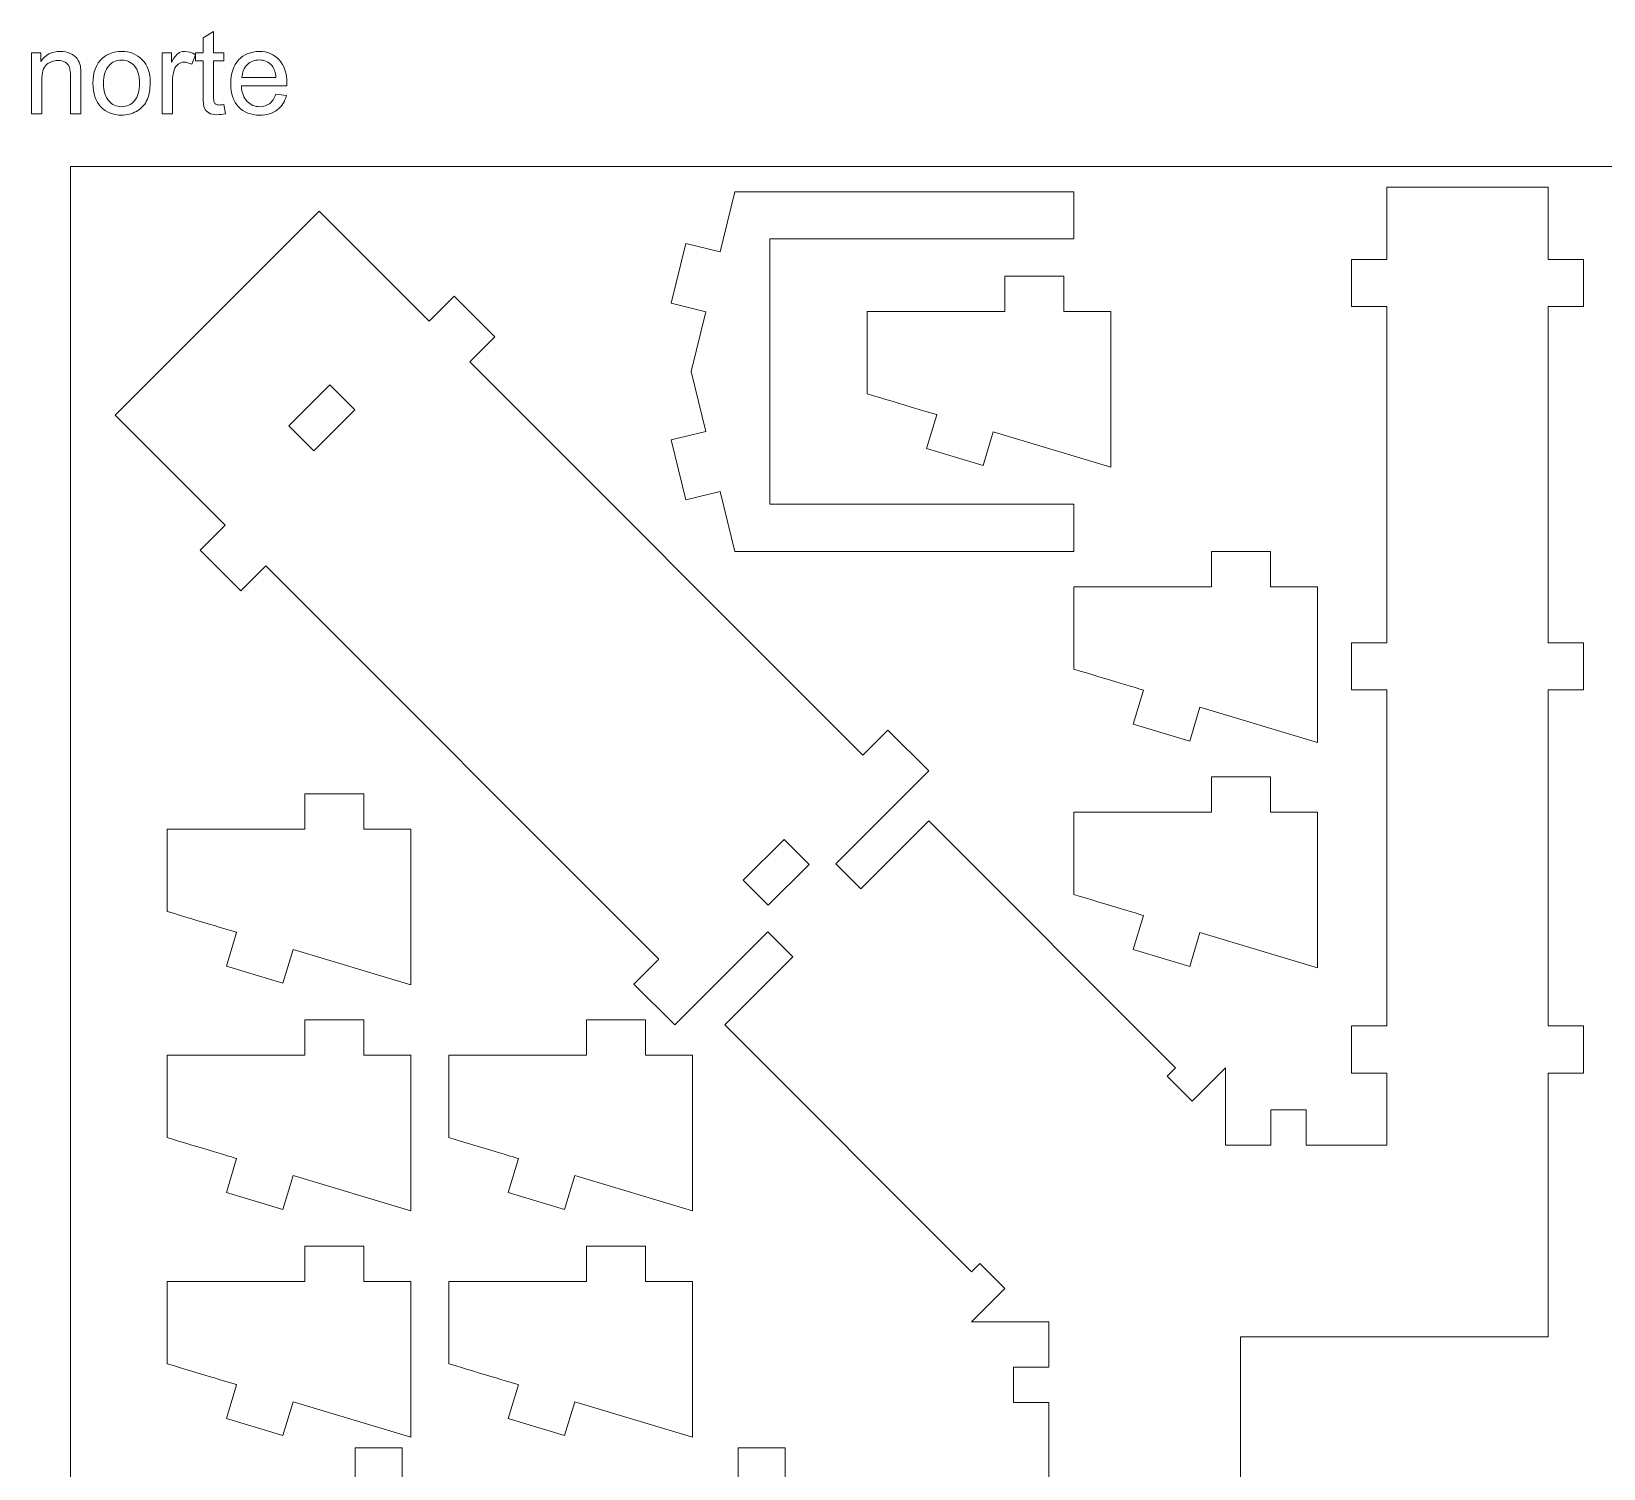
# Model space of a CAD drawing. Header units: millimetres. Extents: x -824 to 903, y -527 to 785.
# Drawn here: x -602.4 to -469.3, y 76.2 to 197.9 of the extents above; entities that cross this region are included whole.
import ezdxf

# ---------------------------------------------------------------- set-up
doc = ezdxf.new("R2010")
doc.units = ezdxf.units.MM
doc.header["$MEASUREMENT"] = 0
doc.layers.add('Camada 1', color=7, linetype='Continuous')

msp = doc.modelspace()

# ---------------------------------------------------------------- linework, layer by layer
at = {"layer": 'Camada 1', "color": 1, "lineweight": 9}
for points, knots in [([(-586.1068, 191.6843), (-586.1068, 191.6843), (-585.9872, 190.9107), (-585.9872, 190.9107), (-585.9872, 190.9107), (-586.2329, 190.8592), (-586.4537, 190.8327), (-586.6463, 190.8327), (-586.6463, 190.8327), (-586.9634, 190.8327), (-587.2091, 190.8825), (-587.3851, 190.9837), (-587.3851, 190.9837), (-587.5594, 191.085), (-587.6822, 191.2162), (-587.7536, 191.3805), (-587.7536, 191.3805), (-587.825, 191.5449), (-587.8599, 191.8902), (-587.8599, 192.4164), (-587.8599, 192.4164), (-587.8599, 192.4164), (-587.8599, 195.3947), (-587.8599, 195.3947), (-587.8599, 195.3947), (-587.8599, 195.3947), (-588.5073, 195.3947), (-588.5073, 195.3947), (-588.5073, 195.3947), (-588.5073, 195.3947), (-588.5073, 196.0721), (-588.5073, 196.0721), (-588.5073, 196.0721), (-588.5073, 196.0721), (-587.8599, 196.0721), (-587.8599, 196.0721), (-587.8599, 196.0721), (-587.8599, 196.0721), (-587.8599, 197.3504), (-587.8599, 197.3504), (-587.8599, 197.3504), (-587.8599, 197.3504), (-586.9833, 197.8766), (-586.9833, 197.8766), (-586.9833, 197.8766), (-586.9833, 197.8766), (-586.9833, 196.0721), (-586.9833, 196.0721), (-586.9833, 196.0721), (-586.9833, 196.0721), (-586.1068, 196.0721), (-586.1068, 196.0721), (-586.1068, 196.0721), (-586.1068, 196.0721), (-586.1068, 195.3947), (-586.1068, 195.3947), (-586.1068, 195.3947), (-586.1068, 195.3947), (-586.9833, 195.3947), (-586.9833, 195.3947), (-586.9833, 195.3947), (-586.9833, 195.3947), (-586.9833, 192.3666), (-586.9833, 192.3666), (-586.9833, 192.3666), (-586.9833, 192.116), (-586.9684, 191.9549), (-586.9368, 191.8835), (-586.9368, 191.8835), (-586.907, 191.8122), (-586.8572, 191.7557), (-586.7874, 191.7125), (-586.7874, 191.7125), (-586.7177, 191.671), (-586.6181, 191.6495), (-586.4886, 191.6495), (-586.4886, 191.6495), (-586.3923, 191.6495), (-586.2645, 191.6611), (-586.1068, 191.6843)], [0, 0, 0, 0, 0.04761905, 0.04761905, 0.04761905, 0.04761905, 0.0952381, 0.0952381, 0.0952381, 0.0952381, 0.14285714, 0.14285714, 0.14285714, 0.14285714, 0.19047619, 0.19047619, 0.19047619, 0.19047619, 0.23809524, 0.23809524, 0.23809524, 0.23809524, 0.28571429, 0.28571429, 0.28571429, 0.28571429, 0.33333333, 0.33333333, 0.33333333, 0.33333333, 0.38095238, 0.38095238, 0.38095238, 0.38095238, 0.42857143, 0.42857143, 0.42857143, 0.42857143, 0.47619048, 0.47619048, 0.47619048, 0.47619048, 0.52380952, 0.52380952, 0.52380952, 0.52380952, 0.57142857, 0.57142857, 0.57142857, 0.57142857, 0.61904762, 0.61904762, 0.61904762, 0.61904762, 0.66666667, 0.66666667, 0.66666667, 0.66666667, 0.71428571, 0.71428571, 0.71428571, 0.71428571, 0.76190476, 0.76190476, 0.76190476, 0.76190476, 0.80952381, 0.80952381, 0.80952381, 0.80952381, 0.85714286, 0.85714286, 0.85714286, 0.85714286, 0.9047619, 0.9047619, 0.9047619, 0.9047619, 1, 1, 1, 1]), ([(-602.406, 190.9024), (-602.406, 190.9024), (-602.406, 196.0721), (-602.406, 196.0721), (-602.406, 196.0721), (-602.406, 196.0721), (-601.6191, 196.0721), (-601.6191, 196.0721), (-601.6191, 196.0721), (-601.6191, 196.0721), (-601.6191, 195.3383), (-601.6191, 195.3383), (-601.6191, 195.3383), (-601.2406, 195.9011), (-600.6927, 196.1816), (-599.9772, 196.1816), (-599.9772, 196.1816), (-599.6651, 196.1816), (-599.3796, 196.1252), (-599.1189, 196.014), (-599.1189, 196.014), (-598.8583, 195.9027), (-598.6624, 195.755), (-598.5329, 195.574), (-598.5329, 195.574), (-598.4034, 195.3931), (-598.3121, 195.1772), (-598.2606, 194.9282), (-598.2606, 194.9282), (-598.2291, 194.7655), (-598.2125, 194.4816), (-598.2125, 194.0766), (-598.2125, 194.0766), (-598.2125, 194.0766), (-598.2125, 190.9024), (-598.2125, 190.9024), (-598.2125, 190.9024), (-598.2125, 190.9024), (-599.089, 190.9024), (-599.089, 190.9024), (-599.089, 190.9024), (-599.089, 190.9024), (-599.089, 194.0434), (-599.089, 194.0434), (-599.089, 194.0434), (-599.089, 194.4003), (-599.1222, 194.6676), (-599.1903, 194.8436), (-599.1903, 194.8436), (-599.2584, 195.0195), (-599.3796, 195.1606), (-599.5522, 195.2669), (-599.5522, 195.2669), (-599.7249, 195.3715), (-599.9291, 195.4246), (-600.1615, 195.4246), (-600.1615, 195.4246), (-600.5334, 195.4246), (-600.8538, 195.3067), (-601.1244, 195.0693), (-601.1244, 195.0693), (-601.395, 194.8336), (-601.5294, 194.3837), (-601.5294, 193.723), (-601.5294, 193.723), (-601.5294, 193.723), (-601.5294, 190.9024), (-601.5294, 190.9024), (-601.5294, 190.9024), (-601.5294, 190.9024), (-602.406, 190.9024), (-602.406, 190.9024)], [0, 0, 0, 0, 0.05263158, 0.05263158, 0.05263158, 0.05263158, 0.10526316, 0.10526316, 0.10526316, 0.10526316, 0.15789474, 0.15789474, 0.15789474, 0.15789474, 0.21052632, 0.21052632, 0.21052632, 0.21052632, 0.26315789, 0.26315789, 0.26315789, 0.26315789, 0.31578947, 0.31578947, 0.31578947, 0.31578947, 0.36842105, 0.36842105, 0.36842105, 0.36842105, 0.42105263, 0.42105263, 0.42105263, 0.42105263, 0.47368421, 0.47368421, 0.47368421, 0.47368421, 0.52631579, 0.52631579, 0.52631579, 0.52631579, 0.57894737, 0.57894737, 0.57894737, 0.57894737, 0.63157895, 0.63157895, 0.63157895, 0.63157895, 0.68421053, 0.68421053, 0.68421053, 0.68421053, 0.73684211, 0.73684211, 0.73684211, 0.73684211, 0.78947368, 0.78947368, 0.78947368, 0.78947368, 0.84210526, 0.84210526, 0.84210526, 0.84210526, 0.89473684, 0.89473684, 0.89473684, 0.89473684, 1, 1, 1, 1]), ([(-597.1948, 193.4872), (-597.1948, 194.4418), (-596.9292, 195.149), (-596.3963, 195.6089), (-596.3963, 195.6089), (-595.953, 195.9907), (-595.4102, 196.1816), (-594.771, 196.1816), (-594.771, 196.1816), (-594.0621, 196.1816), (-593.4811, 195.9492), (-593.0295, 195.4844), (-593.0295, 195.4844), (-592.5796, 195.0212), (-592.3538, 194.3787), (-592.3538, 193.5603), (-592.3538, 193.5603), (-592.3538, 192.8962), (-592.4535, 192.3749), (-592.6527, 191.9948), (-592.6527, 191.9948), (-592.8519, 191.6146), (-593.1424, 191.3191), (-593.5242, 191.1083), (-593.5242, 191.1083), (-593.9044, 190.8974), (-594.3211, 190.7928), (-594.771, 190.7928), (-594.771, 190.7928), (-595.4948, 190.7928), (-596.0792, 191.0236), (-596.5258, 191.4868), (-596.5258, 191.4868), (-596.9723, 191.9499), (-597.1948, 192.6173), (-597.1948, 193.4872)], [0, 0, 0, 0, 0.1, 0.1, 0.1, 0.1, 0.2, 0.2, 0.2, 0.2, 0.3, 0.3, 0.3, 0.3, 0.4, 0.4, 0.4, 0.4, 0.5, 0.5, 0.5, 0.5, 0.6, 0.6, 0.6, 0.6, 0.7, 0.7, 0.7, 0.7, 0.8, 0.8, 0.8, 0.8, 1, 1, 1, 1]), ([(-591.3361, 190.9024), (-591.3361, 190.9024), (-591.3361, 196.0721), (-591.3361, 196.0721), (-591.3361, 196.0721), (-591.3361, 196.0721), (-590.5492, 196.0721), (-590.5492, 196.0721), (-590.5492, 196.0721), (-590.5492, 196.0721), (-590.5492, 195.2802), (-590.5492, 195.2802), (-590.5492, 195.2802), (-590.3484, 195.6471), (-590.1624, 195.8894), (-589.9914, 196.0056), (-589.9914, 196.0056), (-589.8204, 196.1235), (-589.6329, 196.1816), (-589.4287, 196.1816), (-589.4287, 196.1816), (-589.1332, 196.1816), (-588.8327, 196.0887), (-588.5272, 195.9044), (-588.5272, 195.9044), (-588.5272, 195.9044), (-588.8393, 195.0959), (-588.8393, 195.0959), (-588.8393, 195.0959), (-589.0518, 195.2154), (-589.2643, 195.2752), (-589.4768, 195.2752), (-589.4768, 195.2752), (-589.6677, 195.2752), (-589.8387, 195.2171), (-589.9898, 195.1025), (-589.9898, 195.1025), (-590.1409, 194.988), (-590.2488, 194.8286), (-590.3135, 194.6244), (-590.3135, 194.6244), (-590.4115, 194.314), (-590.4596, 193.9736), (-590.4596, 193.6034), (-590.4596, 193.6034), (-590.4596, 193.6034), (-590.4596, 190.9024), (-590.4596, 190.9024), (-590.4596, 190.9024), (-590.4596, 190.9024), (-591.3361, 190.9024), (-591.3361, 190.9024)], [0, 0, 0, 0, 0.07142857, 0.07142857, 0.07142857, 0.07142857, 0.14285714, 0.14285714, 0.14285714, 0.14285714, 0.21428571, 0.21428571, 0.21428571, 0.21428571, 0.28571429, 0.28571429, 0.28571429, 0.28571429, 0.35714286, 0.35714286, 0.35714286, 0.35714286, 0.42857143, 0.42857143, 0.42857143, 0.42857143, 0.5, 0.5, 0.5, 0.5, 0.57142857, 0.57142857, 0.57142857, 0.57142857, 0.64285714, 0.64285714, 0.64285714, 0.64285714, 0.71428571, 0.71428571, 0.71428571, 0.71428571, 0.78571429, 0.78571429, 0.78571429, 0.78571429, 0.85714286, 0.85714286, 0.85714286, 0.85714286, 1, 1, 1, 1]), ([(-581.7158, 192.5758), (-581.7158, 192.5758), (-580.8093, 192.4563), (-580.8093, 192.4563), (-580.8093, 192.4563), (-580.9504, 191.93), (-581.2144, 191.52), (-581.5996, 191.2294), (-581.5996, 191.2294), (-581.9847, 190.9389), (-582.4761, 190.7928), (-583.0754, 190.7928), (-583.0754, 190.7928), (-583.8291, 190.7928), (-584.4268, 191.0252), (-584.8684, 191.4901), (-584.8684, 191.4901), (-585.31, 191.9533), (-585.5308, 192.6057), (-585.5308, 193.4441), (-585.5308, 193.4441), (-585.5308, 194.3107), (-585.3083, 194.9847), (-584.8617, 195.4628), (-584.8617, 195.4628), (-584.4151, 195.9426), (-583.8358, 196.1816), (-583.1236, 196.1816), (-583.1236, 196.1816), (-582.4346, 196.1816), (-581.8718, 195.9475), (-581.4352, 195.4777), (-581.4352, 195.4777), (-580.9986, 195.0079), (-580.7794, 194.3472), (-580.7794, 193.4955), (-580.7794, 193.4955), (-580.7794, 193.4441), (-580.7811, 193.366), (-580.7844, 193.2631), (-580.7844, 193.2631), (-580.7844, 193.2631), (-584.6343, 193.2631), (-584.6343, 193.2631), (-584.6343, 193.2631), (-584.6011, 192.697), (-584.4417, 192.262), (-584.1528, 191.9616), (-584.1528, 191.9616), (-583.8656, 191.6611), (-583.5054, 191.51), (-583.0754, 191.51), (-583.0754, 191.51), (-582.755, 191.51), (-582.4811, 191.5947), (-582.2553, 191.764), (-582.2553, 191.764), (-582.0279, 191.9333), (-581.8486, 192.2039), (-581.7158, 192.5758)], [0, 0, 0, 0, 0.0625, 0.0625, 0.0625, 0.0625, 0.125, 0.125, 0.125, 0.125, 0.1875, 0.1875, 0.1875, 0.1875, 0.25, 0.25, 0.25, 0.25, 0.3125, 0.3125, 0.3125, 0.3125, 0.375, 0.375, 0.375, 0.375, 0.4375, 0.4375, 0.4375, 0.4375, 0.5, 0.5, 0.5, 0.5, 0.5625, 0.5625, 0.5625, 0.5625, 0.625, 0.625, 0.625, 0.625, 0.6875, 0.6875, 0.6875, 0.6875, 0.75, 0.75, 0.75, 0.75, 0.8125, 0.8125, 0.8125, 0.8125, 0.875, 0.875, 0.875, 0.875, 1, 1, 1, 1]), ([(-596.2983, 193.4856), (-596.2983, 192.8248), (-596.1539, 192.3301), (-595.865, 192.0031), (-595.865, 192.0031), (-595.5745, 191.6744), (-595.2109, 191.51), (-594.771, 191.51), (-594.771, 191.51), (-594.336, 191.51), (-593.9741, 191.6744), (-593.6836, 192.0047), (-593.6836, 192.0047), (-593.3947, 192.3351), (-593.2503, 192.8381), (-593.2503, 193.5138), (-593.2503, 193.5138), (-593.2503, 194.1513), (-593.3964, 194.6344), (-593.6869, 194.9614), (-593.6869, 194.9614), (-593.9775, 195.2901), (-594.3394, 195.4545), (-594.771, 195.4545), (-594.771, 195.4545), (-595.2109, 195.4545), (-595.5745, 195.2918), (-595.865, 194.9647), (-595.865, 194.9647), (-596.1539, 194.6377), (-596.2983, 194.1446), (-596.2983, 193.4856)], [0, 0, 0, 0, 0.11111111, 0.11111111, 0.11111111, 0.11111111, 0.22222222, 0.22222222, 0.22222222, 0.22222222, 0.33333333, 0.33333333, 0.33333333, 0.33333333, 0.44444444, 0.44444444, 0.44444444, 0.44444444, 0.55555556, 0.55555556, 0.55555556, 0.55555556, 0.66666667, 0.66666667, 0.66666667, 0.66666667, 0.77777778, 0.77777778, 0.77777778, 0.77777778, 1, 1, 1, 1]), ([(-584.5845, 193.9803), (-584.5845, 193.9803), (-581.7058, 193.9803), (-581.7058, 193.9803), (-581.7058, 193.9803), (-581.744, 194.4152), (-581.8552, 194.7406), (-582.0362, 194.9581), (-582.0362, 194.9581), (-582.3134, 195.2951), (-582.6753, 195.4644), (-583.1186, 195.4644), (-583.1186, 195.4644), (-583.5203, 195.4644), (-583.8573, 195.33), (-584.1313, 195.061), (-584.1313, 195.061), (-584.4035, 194.7921), (-584.5546, 194.4318), (-584.5845, 193.9803)], [0, 0, 0, 0, 0.16666667, 0.16666667, 0.16666667, 0.16666667, 0.33333333, 0.33333333, 0.33333333, 0.33333333, 0.5, 0.5, 0.5, 0.5, 0.66666667, 0.66666667, 0.66666667, 0.66666667, 1, 1, 1, 1])]:
    msp.add_open_spline(points, degree=3, knots=knots, dxfattribs=at)
at = {"layer": 'Camada 1', "color": 250, "lineweight": 9}
for points, knots in [([(-377.4349, -66.0493), (-377.4349, -66.0493), (-377.4349, 186.4518), (-377.4349, 186.4518), (-377.4349, 186.4518), (-377.4349, 186.4518), (-599.1031, 186.4518), (-599.1031, 186.4518), (-599.1031, 186.4518), (-599.1031, 186.4518), (-599.1031, -66.0493), (-599.1031, -66.0493), (-599.1031, -66.0493), (-599.1031, -66.0493), (-377.4349, -66.0493), (-377.4349, -66.0493)], [0, 0, 0, 0, 0.2, 0.2, 0.2, 0.2, 0.4, 0.4, 0.4, 0.4, 0.6, 0.6, 0.6, 0.6, 1, 1, 1, 1]), ([(-542.5745, 58.0436), (-542.5745, 58.0436), (-542.5745, 61.0374), (-542.5745, 61.0374), (-542.5745, 61.0374), (-542.5745, 61.0374), (-571.017, 61.0374), (-571.017, 61.0374), (-571.017, 61.0374), (-571.017, 61.0374), (-571.017, 58.0436), (-571.017, 58.0436), (-571.017, 58.0436), (-571.017, 58.0436), (-575.0088, 58.0436), (-575.0088, 58.0436), (-575.0088, 58.0436), (-575.0088, 58.0436), (-575.0088, 61.0374), (-575.0088, 61.0374), (-575.0088, 61.0374), (-575.0088, 61.0374), (-597.3387, 61.0374), (-597.3387, 61.0374), (-597.3387, 61.0374), (-597.3387, 61.0374), (-597.3387, 74.9939), (-597.3387, 74.9939), (-597.3387, 74.9939), (-597.3387, 74.9939), (-575.0088, 74.9939), (-575.0088, 74.9939), (-575.0088, 74.9939), (-575.0088, 74.9939), (-575.0088, 77.9877), (-575.0088, 77.9877), (-575.0088, 77.9877), (-575.0088, 77.9877), (-571.017, 77.9877), (-571.017, 77.9877), (-571.017, 77.9877), (-571.017, 77.9877), (-571.017, 74.9939), (-571.017, 74.9939), (-571.017, 74.9939), (-571.017, 74.9939), (-542.5745, 74.9939), (-542.5745, 74.9939), (-542.5745, 74.9939), (-542.5745, 74.9939), (-542.5745, 77.9877), (-542.5745, 77.9877), (-542.5745, 77.9877), (-542.5745, 77.9877), (-538.5828, 77.9877), (-538.5828, 77.9877), (-538.5828, 77.9877), (-538.5828, 77.9877), (-538.5828, 74.9939), (-538.5828, 74.9939), (-538.5828, 74.9939), (-538.5828, 74.9939), (-516.253, 74.9939), (-516.253, 74.9939), (-516.253, 74.9939), (-516.253, 74.9939), (-516.253, 81.8269), (-516.253, 81.8269), (-516.253, 81.8269), (-516.253, 81.8269), (-519.2469, 81.8269), (-519.2469, 81.8269), (-519.2469, 81.8269), (-519.2469, 81.8269), (-519.2469, 84.8208), (-519.2469, 84.8208), (-519.2469, 84.8208), (-519.2469, 84.8208), (-516.253, 84.8208), (-516.253, 84.8208), (-516.253, 84.8208), (-516.253, 84.8208), (-516.253, 88.66), (-516.253, 88.66), (-516.253, 88.66), (-516.253, 88.66), (-522.8128, 88.66), (-522.8128, 88.66), (-522.8128, 88.66), (-522.8128, 88.66), (-519.9902, 91.4826), (-519.9902, 91.4826), (-519.9902, 91.4826), (-519.9902, 91.4826), (-522.107, 93.5995), (-522.107, 93.5995), (-522.107, 93.5995), (-522.107, 93.5995), (-522.8128, 92.8939), (-522.8128, 92.8939), (-522.8128, 92.8939), (-522.8128, 92.8939), (-543.7036, 113.7848), (-543.7036, 113.7848), (-543.7036, 113.7848), (-543.7036, 113.7848), (-537.9478, 119.5406), (-537.9478, 119.5406), (-537.9478, 119.5406), (-537.9478, 119.5406), (-540.0649, 121.6576), (-540.0649, 121.6576), (-540.0649, 121.6576), (-540.0649, 121.6576), (-547.9375, 113.7848), (-547.9375, 113.7848), (-547.9375, 113.7848), (-547.9375, 113.7848), (-551.3911, 117.2382), (-551.3911, 117.2382), (-551.3911, 117.2382), (-551.3911, 117.2382), (-549.2742, 119.355), (-549.2742, 119.355), (-549.2742, 119.355), (-549.2742, 119.355), (-582.5561, 152.6371), (-582.5561, 152.6371), (-582.5561, 152.6371), (-582.5561, 152.6371), (-584.6728, 150.5203), (-584.6728, 150.5203), (-584.6728, 150.5203), (-584.6728, 150.5203), (-588.1264, 153.9737), (-588.1264, 153.9737), (-588.1264, 153.9737), (-588.1264, 153.9737), (-586.0095, 156.0906), (-586.0095, 156.0906), (-586.0095, 156.0906), (-586.0095, 156.0906), (-595.3128, 165.3939), (-595.3128, 165.3939), (-595.3128, 165.3939), (-595.3128, 165.3939), (-578.0452, 182.6613), (-578.0452, 182.6613), (-578.0452, 182.6613), (-578.0452, 182.6613), (-568.7421, 173.3581), (-568.7421, 173.3581), (-568.7421, 173.3581), (-568.7421, 173.3581), (-566.6251, 175.4749), (-566.6251, 175.4749), (-566.6251, 175.4749), (-566.6251, 175.4749), (-563.1716, 172.0216), (-563.1716, 172.0216), (-563.1716, 172.0216), (-563.1716, 172.0216), (-565.2884, 169.9047), (-565.2884, 169.9047), (-565.2884, 169.9047), (-565.2884, 169.9047), (-532.0067, 136.6227), (-532.0067, 136.6227), (-532.0067, 136.6227), (-532.0067, 136.6227), (-529.8898, 138.7394), (-529.8898, 138.7394), (-529.8898, 138.7394), (-529.8898, 138.7394), (-526.4363, 135.2861), (-526.4363, 135.2861), (-526.4363, 135.2861), (-526.4363, 135.2861), (-534.309, 127.4134), (-534.309, 127.4134), (-534.309, 127.4134), (-534.309, 127.4134), (-532.1921, 125.2964), (-532.1921, 125.2964), (-532.1921, 125.2964), (-532.1921, 125.2964), (-526.4363, 131.0522), (-526.4363, 131.0522), (-526.4363, 131.0522), (-526.4363, 131.0522), (-505.5452, 110.1613), (-505.5452, 110.1613), (-505.5452, 110.1613), (-505.5452, 110.1613), (-506.251, 109.4556), (-506.251, 109.4556), (-506.251, 109.4556), (-506.251, 109.4556), (-504.1339, 107.3387), (-504.1339, 107.3387), (-504.1339, 107.3387), (-504.1339, 107.3387), (-501.3114, 110.1613), (-501.3114, 110.1613), (-501.3114, 110.1613), (-501.3114, 110.1613), (-501.3114, 103.6015), (-501.3114, 103.6015), (-501.3114, 103.6015), (-501.3114, 103.6015), (-497.4722, 103.6015), (-497.4722, 103.6015), (-497.4722, 103.6015), (-497.4722, 103.6015), (-497.4722, 106.5954), (-497.4722, 106.5954), (-497.4722, 106.5954), (-497.4722, 106.5954), (-494.4783, 106.5954), (-494.4783, 106.5954), (-494.4783, 106.5954), (-494.4783, 106.5954), (-494.4783, 103.6015), (-494.4783, 103.6015), (-494.4783, 103.6015), (-494.4783, 103.6015), (-487.6452, 103.6015), (-487.6452, 103.6015), (-487.6452, 103.6015), (-487.6452, 103.6015), (-487.6452, 109.7142), (-487.6452, 109.7142), (-487.6452, 109.7142), (-487.6452, 109.7142), (-490.6391, 109.7142), (-490.6391, 109.7142), (-490.6391, 109.7142), (-490.6391, 109.7142), (-490.6391, 113.706), (-490.6391, 113.706), (-490.6391, 113.706), (-490.6391, 113.706), (-487.6452, 113.706), (-487.6452, 113.706), (-487.6452, 113.706), (-487.6452, 113.706), (-487.6452, 142.1484), (-487.6452, 142.1484), (-487.6452, 142.1484), (-487.6452, 142.1484), (-490.6391, 142.1484), (-490.6391, 142.1484), (-490.6391, 142.1484), (-490.6391, 142.1484), (-490.6391, 146.1402), (-490.6391, 146.1402), (-490.6391, 146.1402), (-490.6391, 146.1402), (-487.6452, 146.1402), (-487.6452, 146.1402), (-487.6452, 146.1402), (-487.6452, 146.1402), (-487.6452, 174.5827), (-487.6452, 174.5827), (-487.6452, 174.5827), (-487.6452, 174.5827), (-490.6391, 174.5827), (-490.6391, 174.5827), (-490.6391, 174.5827), (-490.6391, 174.5827), (-490.6391, 178.5744), (-490.6391, 178.5744), (-490.6391, 178.5744), (-490.6391, 178.5744), (-487.6452, 178.5744), (-487.6452, 178.5744), (-487.6452, 178.5744), (-487.6452, 178.5744), (-487.6452, 184.6871), (-487.6452, 184.6871), (-487.6452, 184.6871), (-487.6452, 184.6871), (-473.9792, 184.6871), (-473.9792, 184.6871), (-473.9792, 184.6871), (-473.9792, 184.6871), (-473.9792, 178.5744), (-473.9792, 178.5744), (-473.9792, 178.5744), (-473.9792, 178.5744), (-470.9854, 178.5744), (-470.9854, 178.5744), (-470.9854, 178.5744), (-470.9854, 178.5744), (-470.9854, 174.5827), (-470.9854, 174.5827), (-470.9854, 174.5827), (-470.9854, 174.5827), (-473.9792, 174.5827), (-473.9792, 174.5827), (-473.9792, 174.5827), (-473.9792, 174.5827), (-473.9792, 146.1402), (-473.9792, 146.1402), (-473.9792, 146.1402), (-473.9792, 146.1402), (-470.9854, 146.1402), (-470.9854, 146.1402), (-470.9854, 146.1402), (-470.9854, 146.1402), (-470.9854, 142.1484), (-470.9854, 142.1484), (-470.9854, 142.1484), (-470.9854, 142.1484), (-473.9792, 142.1484), (-473.9792, 142.1484), (-473.9792, 142.1484), (-473.9792, 142.1484), (-473.9792, 113.706), (-473.9792, 113.706), (-473.9792, 113.706), (-473.9792, 113.706), (-470.9854, 113.706), (-470.9854, 113.706), (-470.9854, 113.706), (-470.9854, 113.706), (-470.9854, 109.7142), (-470.9854, 109.7142), (-470.9854, 109.7142), (-470.9854, 109.7142), (-473.9792, 109.7142), (-473.9792, 109.7142), (-473.9792, 109.7142), (-473.9792, 109.7142), (-473.9792, 87.3844), (-473.9792, 87.3844), (-473.9792, 87.3844), (-473.9792, 87.3844), (-500.0358, 87.3844), (-500.0358, 87.3844), (-500.0358, 87.3844), (-500.0358, 87.3844), (-500.0358, 61.0374), (-500.0358, 61.0374), (-500.0358, 61.0374), (-500.0358, 61.0374), (-506.1487, 61.0374), (-506.1487, 61.0374), (-506.1487, 61.0374), (-506.1487, 61.0374), (-506.1487, 58.0436), (-506.1487, 58.0436), (-506.1487, 58.0436), (-506.1487, 58.0436), (-510.1403, 58.0436), (-510.1403, 58.0436), (-510.1403, 58.0436), (-510.1403, 58.0436), (-510.1403, 61.0374), (-510.1403, 61.0374), (-510.1403, 61.0374), (-510.1403, 61.0374), (-538.5828, 61.0374), (-538.5828, 61.0374), (-538.5828, 61.0374), (-538.5828, 61.0374), (-538.5828, 58.0436), (-538.5828, 58.0436), (-538.5828, 58.0436), (-538.5828, 58.0436), (-542.5745, 58.0436), (-542.5745, 58.0436)], [0, 0, 0, 0, 0.0106383, 0.0106383, 0.0106383, 0.0106383, 0.0212766, 0.0212766, 0.0212766, 0.0212766, 0.03191489, 0.03191489, 0.03191489, 0.03191489, 0.04255319, 0.04255319, 0.04255319, 0.04255319, 0.05319149, 0.05319149, 0.05319149, 0.05319149, 0.06382979, 0.06382979, 0.06382979, 0.06382979, 0.07446809, 0.07446809, 0.07446809, 0.07446809, 0.08510638, 0.08510638, 0.08510638, 0.08510638, 0.09574468, 0.09574468, 0.09574468, 0.09574468, 0.10638298, 0.10638298, 0.10638298, 0.10638298, 0.11702128, 0.11702128, 0.11702128, 0.11702128, 0.12765957, 0.12765957, 0.12765957, 0.12765957, 0.13829787, 0.13829787, 0.13829787, 0.13829787, 0.14893617, 0.14893617, 0.14893617, 0.14893617, 0.15957447, 0.15957447, 0.15957447, 0.15957447, 0.17021277, 0.17021277, 0.17021277, 0.17021277, 0.18085106, 0.18085106, 0.18085106, 0.18085106, 0.19148936, 0.19148936, 0.19148936, 0.19148936, 0.20212766, 0.20212766, 0.20212766, 0.20212766, 0.21276596, 0.21276596, 0.21276596, 0.21276596, 0.22340426, 0.22340426, 0.22340426, 0.22340426, 0.23404255, 0.23404255, 0.23404255, 0.23404255, 0.24468085, 0.24468085, 0.24468085, 0.24468085, 0.25531915, 0.25531915, 0.25531915, 0.25531915, 0.26595745, 0.26595745, 0.26595745, 0.26595745, 0.27659574, 0.27659574, 0.27659574, 0.27659574, 0.28723404, 0.28723404, 0.28723404, 0.28723404, 0.29787234, 0.29787234, 0.29787234, 0.29787234, 0.30851064, 0.30851064, 0.30851064, 0.30851064, 0.31914894, 0.31914894, 0.31914894, 0.31914894, 0.32978723, 0.32978723, 0.32978723, 0.32978723, 0.34042553, 0.34042553, 0.34042553, 0.34042553, 0.35106383, 0.35106383, 0.35106383, 0.35106383, 0.36170213, 0.36170213, 0.36170213, 0.36170213, 0.37234043, 0.37234043, 0.37234043, 0.37234043, 0.38297872, 0.38297872, 0.38297872, 0.38297872, 0.39361702, 0.39361702, 0.39361702, 0.39361702, 0.40425532, 0.40425532, 0.40425532, 0.40425532, 0.41489362, 0.41489362, 0.41489362, 0.41489362, 0.42553191, 0.42553191, 0.42553191, 0.42553191, 0.43617021, 0.43617021, 0.43617021, 0.43617021, 0.44680851, 0.44680851, 0.44680851, 0.44680851, 0.45744681, 0.45744681, 0.45744681, 0.45744681, 0.46808511, 0.46808511, 0.46808511, 0.46808511, 0.4787234, 0.4787234, 0.4787234, 0.4787234, 0.4893617, 0.4893617, 0.4893617, 0.4893617, 0.5, 0.5, 0.5, 0.5, 0.5106383, 0.5106383, 0.5106383, 0.5106383, 0.5212766, 0.5212766, 0.5212766, 0.5212766, 0.53191489, 0.53191489, 0.53191489, 0.53191489, 0.54255319, 0.54255319, 0.54255319, 0.54255319, 0.55319149, 0.55319149, 0.55319149, 0.55319149, 0.56382979, 0.56382979, 0.56382979, 0.56382979, 0.57446809, 0.57446809, 0.57446809, 0.57446809, 0.58510638, 0.58510638, 0.58510638, 0.58510638, 0.59574468, 0.59574468, 0.59574468, 0.59574468, 0.60638298, 0.60638298, 0.60638298, 0.60638298, 0.61702128, 0.61702128, 0.61702128, 0.61702128, 0.62765957, 0.62765957, 0.62765957, 0.62765957, 0.63829787, 0.63829787, 0.63829787, 0.63829787, 0.64893617, 0.64893617, 0.64893617, 0.64893617, 0.65957447, 0.65957447, 0.65957447, 0.65957447, 0.67021277, 0.67021277, 0.67021277, 0.67021277, 0.68085106, 0.68085106, 0.68085106, 0.68085106, 0.69148936, 0.69148936, 0.69148936, 0.69148936, 0.70212766, 0.70212766, 0.70212766, 0.70212766, 0.71276596, 0.71276596, 0.71276596, 0.71276596, 0.72340426, 0.72340426, 0.72340426, 0.72340426, 0.73404255, 0.73404255, 0.73404255, 0.73404255, 0.74468085, 0.74468085, 0.74468085, 0.74468085, 0.75531915, 0.75531915, 0.75531915, 0.75531915, 0.76595745, 0.76595745, 0.76595745, 0.76595745, 0.77659574, 0.77659574, 0.77659574, 0.77659574, 0.78723404, 0.78723404, 0.78723404, 0.78723404, 0.79787234, 0.79787234, 0.79787234, 0.79787234, 0.80851064, 0.80851064, 0.80851064, 0.80851064, 0.81914894, 0.81914894, 0.81914894, 0.81914894, 0.82978723, 0.82978723, 0.82978723, 0.82978723, 0.84042553, 0.84042553, 0.84042553, 0.84042553, 0.85106383, 0.85106383, 0.85106383, 0.85106383, 0.86170213, 0.86170213, 0.86170213, 0.86170213, 0.87234043, 0.87234043, 0.87234043, 0.87234043, 0.88297872, 0.88297872, 0.88297872, 0.88297872, 0.89361702, 0.89361702, 0.89361702, 0.89361702, 0.90425532, 0.90425532, 0.90425532, 0.90425532, 0.91489362, 0.91489362, 0.91489362, 0.91489362, 0.92553191, 0.92553191, 0.92553191, 0.92553191, 0.93617021, 0.93617021, 0.93617021, 0.93617021, 0.94680851, 0.94680851, 0.94680851, 0.94680851, 0.95744681, 0.95744681, 0.95744681, 0.95744681, 0.96808511, 0.96808511, 0.96808511, 0.96808511, 0.9787234, 0.9787234, 0.9787234, 0.9787234, 1, 1, 1, 1]), ([(-544.0879, 179.233), (-544.0879, 179.233), (-542.8551, 184.3078), (-542.8551, 184.3078), (-542.8551, 184.3078), (-542.8551, 184.3078), (-514.1419, 184.3078), (-514.1419, 184.3078), (-514.1419, 184.3078), (-514.1419, 184.3078), (-514.1419, 180.3107), (-514.1419, 180.3107), (-514.1419, 180.3107), (-514.1419, 180.3107), (-539.8772, 180.3107), (-539.8772, 180.3107), (-539.8772, 180.3107), (-539.8772, 180.3107), (-539.8772, 157.8566), (-539.8772, 157.8566), (-539.8772, 157.8566), (-539.8772, 157.8566), (-514.1419, 157.8566), (-514.1419, 157.8566), (-514.1419, 157.8566), (-514.1419, 157.8566), (-514.1419, 153.8594), (-514.1419, 153.8594), (-514.1419, 153.8594), (-514.1419, 153.8594), (-542.8551, 153.8594), (-542.8551, 153.8594), (-542.8551, 153.8594), (-542.8551, 153.8594), (-544.0879, 158.9342), (-544.0879, 158.9342), (-544.0879, 158.9342), (-544.0879, 158.9342), (-547.0011, 158.2264), (-547.0011, 158.2264), (-547.0011, 158.2264), (-547.0011, 158.2264), (-548.2339, 163.3011), (-548.2339, 163.3011), (-548.2339, 163.3011), (-548.2339, 163.3011), (-545.3208, 164.0089), (-545.3208, 164.0089), (-545.3208, 164.0089), (-545.3208, 164.0089), (-546.5536, 169.0836), (-546.5536, 169.0836), (-546.5536, 169.0836), (-546.5536, 169.0836), (-545.3208, 174.1583), (-545.3208, 174.1583), (-545.3208, 174.1583), (-545.3208, 174.1583), (-548.2339, 174.8661), (-548.2339, 174.8661), (-548.2339, 174.8661), (-548.2339, 174.8661), (-547.0011, 179.9408), (-547.0011, 179.9408), (-547.0011, 179.9408), (-547.0011, 179.9408), (-544.0879, 179.233), (-544.0879, 179.233)], [0, 0, 0, 0, 0.05555556, 0.05555556, 0.05555556, 0.05555556, 0.11111111, 0.11111111, 0.11111111, 0.11111111, 0.16666667, 0.16666667, 0.16666667, 0.16666667, 0.22222222, 0.22222222, 0.22222222, 0.22222222, 0.27777778, 0.27777778, 0.27777778, 0.27777778, 0.33333333, 0.33333333, 0.33333333, 0.33333333, 0.38888889, 0.38888889, 0.38888889, 0.38888889, 0.44444444, 0.44444444, 0.44444444, 0.44444444, 0.5, 0.5, 0.5, 0.5, 0.55555556, 0.55555556, 0.55555556, 0.55555556, 0.61111111, 0.61111111, 0.61111111, 0.61111111, 0.66666667, 0.66666667, 0.66666667, 0.66666667, 0.72222222, 0.72222222, 0.72222222, 0.72222222, 0.77777778, 0.77777778, 0.77777778, 0.77777778, 0.83333333, 0.83333333, 0.83333333, 0.83333333, 0.88888889, 0.88888889, 0.88888889, 0.88888889, 1, 1, 1, 1]), ([(-531.6419, 167.2077), (-528.8295, 166.361), (-525.7545, 165.4354), (-525.7545, 165.4354), (-525.7545, 165.4354), (-525.7545, 165.4354), (-526.6177, 162.5687), (-526.6177, 162.5687), (-526.6177, 162.5687), (-526.6177, 162.5687), (-521.8397, 161.1303), (-521.8397, 161.1303), (-521.8397, 161.1303), (-521.8397, 161.1303), (-520.9768, 163.997), (-520.9768, 163.997), (-520.9768, 163.997), (-520.9768, 163.997), (-511.0068, 160.9955), (-511.0068, 160.9955), (-511.0068, 160.9955), (-511.0068, 160.9955), (-511.0068, 174.1779), (-511.0068, 174.1779), (-511.0068, 174.1779), (-511.0068, 174.1779), (-514.9985, 174.1779), (-514.9985, 174.1779), (-514.9985, 174.1779), (-514.9985, 174.1779), (-514.9985, 177.1717), (-514.9985, 177.1717), (-514.9985, 177.1717), (-514.9985, 177.1717), (-519.9883, 177.1717), (-519.9883, 177.1717), (-519.9883, 177.1717), (-519.9883, 177.1717), (-519.9883, 174.1779), (-519.9883, 174.1779), (-519.9883, 174.1779), (-519.9883, 174.1779), (-531.6419, 174.1779), (-531.6419, 174.1779), (-531.6419, 174.1779), (-531.6419, 174.1779), (-531.6419, 170.218), (-531.6419, 167.2077)], [0, 0, 0, 0, 0.07692308, 0.07692308, 0.07692308, 0.07692308, 0.15384615, 0.15384615, 0.15384615, 0.15384615, 0.23076923, 0.23076923, 0.23076923, 0.23076923, 0.30769231, 0.30769231, 0.30769231, 0.30769231, 0.38461538, 0.38461538, 0.38461538, 0.38461538, 0.46153846, 0.46153846, 0.46153846, 0.46153846, 0.53846154, 0.53846154, 0.53846154, 0.53846154, 0.61538462, 0.61538462, 0.61538462, 0.61538462, 0.69230769, 0.69230769, 0.69230769, 0.69230769, 0.76923077, 0.76923077, 0.76923077, 0.76923077, 0.84615385, 0.84615385, 0.84615385, 0.84615385, 1, 1, 1, 1]), ([(-577.1541, 167.9561), (-577.1541, 167.9561), (-575.0371, 165.8391), (-575.0371, 165.8391), (-575.0371, 165.8391), (-575.0371, 165.8391), (-578.4907, 162.3856), (-578.4907, 162.3856), (-578.4907, 162.3856), (-578.4907, 162.3856), (-580.6075, 164.5026), (-580.6075, 164.5026), (-580.6075, 164.5026), (-580.6075, 164.5026), (-577.1541, 167.9561), (-577.1541, 167.9561)], [0, 0, 0, 0, 0.2, 0.2, 0.2, 0.2, 0.4, 0.4, 0.4, 0.4, 0.6, 0.6, 0.6, 0.6, 1, 1, 1, 1]), ([(-514.1419, 143.8954), (-511.3295, 143.0487), (-508.2545, 142.123), (-508.2545, 142.123), (-508.2545, 142.123), (-508.2545, 142.123), (-509.1177, 139.2563), (-509.1177, 139.2563), (-509.1177, 139.2563), (-509.1177, 139.2563), (-504.3397, 137.818), (-504.3397, 137.818), (-504.3397, 137.818), (-504.3397, 137.818), (-503.4768, 140.6847), (-503.4768, 140.6847), (-503.4768, 140.6847), (-503.4768, 140.6847), (-493.5068, 137.6831), (-493.5068, 137.6831), (-493.5068, 137.6831), (-493.5068, 137.6831), (-493.5068, 150.8655), (-493.5068, 150.8655), (-493.5068, 150.8655), (-493.5068, 150.8655), (-497.4985, 150.8655), (-497.4985, 150.8655), (-497.4985, 150.8655), (-497.4985, 150.8655), (-497.4985, 153.8594), (-497.4985, 153.8594), (-497.4985, 153.8594), (-497.4985, 153.8594), (-502.4883, 153.8594), (-502.4883, 153.8594), (-502.4883, 153.8594), (-502.4883, 153.8594), (-502.4883, 150.8655), (-502.4883, 150.8655), (-502.4883, 150.8655), (-502.4883, 150.8655), (-514.1419, 150.8655), (-514.1419, 150.8655), (-514.1419, 150.8655), (-514.1419, 150.8655), (-514.1419, 146.9056), (-514.1419, 143.8954)], [0, 0, 0, 0, 0.07692308, 0.07692308, 0.07692308, 0.07692308, 0.15384615, 0.15384615, 0.15384615, 0.15384615, 0.23076923, 0.23076923, 0.23076923, 0.23076923, 0.30769231, 0.30769231, 0.30769231, 0.30769231, 0.38461538, 0.38461538, 0.38461538, 0.38461538, 0.46153846, 0.46153846, 0.46153846, 0.46153846, 0.53846154, 0.53846154, 0.53846154, 0.53846154, 0.61538462, 0.61538462, 0.61538462, 0.61538462, 0.69230769, 0.69230769, 0.69230769, 0.69230769, 0.76923077, 0.76923077, 0.76923077, 0.76923077, 0.84615385, 0.84615385, 0.84615385, 0.84615385, 1, 1, 1, 1]), ([(-514.1419, 124.8222), (-511.3295, 123.9755), (-508.2545, 123.0499), (-508.2545, 123.0499), (-508.2545, 123.0499), (-508.2545, 123.0499), (-509.1177, 120.1831), (-509.1177, 120.1831), (-509.1177, 120.1831), (-509.1177, 120.1831), (-504.3397, 118.7448), (-504.3397, 118.7448), (-504.3397, 118.7448), (-504.3397, 118.7448), (-503.4768, 121.6115), (-503.4768, 121.6115), (-503.4768, 121.6115), (-503.4768, 121.6115), (-493.5068, 118.61), (-493.5068, 118.61), (-493.5068, 118.61), (-493.5068, 118.61), (-493.5068, 131.7923), (-493.5068, 131.7923), (-493.5068, 131.7923), (-493.5068, 131.7923), (-497.4985, 131.7923), (-497.4985, 131.7923), (-497.4985, 131.7923), (-497.4985, 131.7923), (-497.4985, 134.7862), (-497.4985, 134.7862), (-497.4985, 134.7862), (-497.4985, 134.7862), (-502.4883, 134.7862), (-502.4883, 134.7862), (-502.4883, 134.7862), (-502.4883, 134.7862), (-502.4883, 131.7923), (-502.4883, 131.7923), (-502.4883, 131.7923), (-502.4883, 131.7923), (-514.1419, 131.7923), (-514.1419, 131.7923), (-514.1419, 131.7923), (-514.1419, 131.7923), (-514.1419, 127.8324), (-514.1419, 124.8222)], [0, 0, 0, 0, 0.07692308, 0.07692308, 0.07692308, 0.07692308, 0.15384615, 0.15384615, 0.15384615, 0.15384615, 0.23076923, 0.23076923, 0.23076923, 0.23076923, 0.30769231, 0.30769231, 0.30769231, 0.30769231, 0.38461538, 0.38461538, 0.38461538, 0.38461538, 0.46153846, 0.46153846, 0.46153846, 0.46153846, 0.53846154, 0.53846154, 0.53846154, 0.53846154, 0.61538462, 0.61538462, 0.61538462, 0.61538462, 0.69230769, 0.69230769, 0.69230769, 0.69230769, 0.76923077, 0.76923077, 0.76923077, 0.76923077, 0.84615385, 0.84615385, 0.84615385, 0.84615385, 1, 1, 1, 1]), ([(-590.9184, 123.3951), (-588.1059, 122.5484), (-585.031, 121.6228), (-585.031, 121.6228), (-585.031, 121.6228), (-585.031, 121.6228), (-585.8942, 118.7561), (-585.8942, 118.7561), (-585.8942, 118.7561), (-585.8942, 118.7561), (-581.1162, 117.3177), (-581.1162, 117.3177), (-581.1162, 117.3177), (-581.1162, 117.3177), (-580.2532, 120.1844), (-580.2532, 120.1844), (-580.2532, 120.1844), (-580.2532, 120.1844), (-570.2832, 117.1829), (-570.2832, 117.1829), (-570.2832, 117.1829), (-570.2832, 117.1829), (-570.2832, 130.3653), (-570.2832, 130.3653), (-570.2832, 130.3653), (-570.2832, 130.3653), (-574.275, 130.3653), (-574.275, 130.3653), (-574.275, 130.3653), (-574.275, 130.3653), (-574.275, 133.3591), (-574.275, 133.3591), (-574.275, 133.3591), (-574.275, 133.3591), (-579.2648, 133.3591), (-579.2648, 133.3591), (-579.2648, 133.3591), (-579.2648, 133.3591), (-579.2648, 130.3653), (-579.2648, 130.3653), (-579.2648, 130.3653), (-579.2648, 130.3653), (-590.9184, 130.3653), (-590.9184, 130.3653), (-590.9184, 130.3653), (-590.9184, 130.3653), (-590.9184, 126.4054), (-590.9184, 123.3951)], [0, 0, 0, 0, 0.07692308, 0.07692308, 0.07692308, 0.07692308, 0.15384615, 0.15384615, 0.15384615, 0.15384615, 0.23076923, 0.23076923, 0.23076923, 0.23076923, 0.30769231, 0.30769231, 0.30769231, 0.30769231, 0.38461538, 0.38461538, 0.38461538, 0.38461538, 0.46153846, 0.46153846, 0.46153846, 0.46153846, 0.53846154, 0.53846154, 0.53846154, 0.53846154, 0.61538462, 0.61538462, 0.61538462, 0.61538462, 0.69230769, 0.69230769, 0.69230769, 0.69230769, 0.76923077, 0.76923077, 0.76923077, 0.76923077, 0.84615385, 0.84615385, 0.84615385, 0.84615385, 1, 1, 1, 1]), ([(-542.1348, 126.0299), (-542.1348, 126.0299), (-538.6812, 129.4834), (-538.6812, 129.4834), (-538.6812, 129.4834), (-538.6812, 129.4834), (-536.5644, 127.3663), (-536.5644, 127.3663), (-536.5644, 127.3663), (-536.5644, 127.3663), (-540.0178, 123.9129), (-540.0178, 123.9129), (-540.0178, 123.9129), (-540.0178, 123.9129), (-542.1348, 126.0299), (-542.1348, 126.0299)], [0, 0, 0, 0, 0.2, 0.2, 0.2, 0.2, 0.4, 0.4, 0.4, 0.4, 0.6, 0.6, 0.6, 0.6, 1, 1, 1, 1]), ([(-590.9184, 104.2517), (-588.1059, 103.405), (-585.031, 102.4794), (-585.031, 102.4794), (-585.031, 102.4794), (-585.031, 102.4794), (-585.8942, 99.6127), (-585.8942, 99.6127), (-585.8942, 99.6127), (-585.8942, 99.6127), (-581.1162, 98.1743), (-581.1162, 98.1743), (-581.1162, 98.1743), (-581.1162, 98.1743), (-580.2532, 101.041), (-580.2532, 101.041), (-580.2532, 101.041), (-580.2532, 101.041), (-570.2832, 98.0395), (-570.2832, 98.0395), (-570.2832, 98.0395), (-570.2832, 98.0395), (-570.2832, 111.2219), (-570.2832, 111.2219), (-570.2832, 111.2219), (-570.2832, 111.2219), (-574.275, 111.2219), (-574.275, 111.2219), (-574.275, 111.2219), (-574.275, 111.2219), (-574.275, 114.2157), (-574.275, 114.2157), (-574.275, 114.2157), (-574.275, 114.2157), (-579.2648, 114.2157), (-579.2648, 114.2157), (-579.2648, 114.2157), (-579.2648, 114.2157), (-579.2648, 111.2219), (-579.2648, 111.2219), (-579.2648, 111.2219), (-579.2648, 111.2219), (-590.9184, 111.2219), (-590.9184, 111.2219), (-590.9184, 111.2219), (-590.9184, 111.2219), (-590.9184, 107.262), (-590.9184, 104.2517)], [0, 0, 0, 0, 0.07692308, 0.07692308, 0.07692308, 0.07692308, 0.15384615, 0.15384615, 0.15384615, 0.15384615, 0.23076923, 0.23076923, 0.23076923, 0.23076923, 0.30769231, 0.30769231, 0.30769231, 0.30769231, 0.38461538, 0.38461538, 0.38461538, 0.38461538, 0.46153846, 0.46153846, 0.46153846, 0.46153846, 0.53846154, 0.53846154, 0.53846154, 0.53846154, 0.61538462, 0.61538462, 0.61538462, 0.61538462, 0.69230769, 0.69230769, 0.69230769, 0.69230769, 0.76923077, 0.76923077, 0.76923077, 0.76923077, 0.84615385, 0.84615385, 0.84615385, 0.84615385, 1, 1, 1, 1]), ([(-567.0681, 104.2517), (-564.2556, 103.405), (-561.1807, 102.4794), (-561.1807, 102.4794), (-561.1807, 102.4794), (-561.1807, 102.4794), (-562.0438, 99.6127), (-562.0438, 99.6127), (-562.0438, 99.6127), (-562.0438, 99.6127), (-557.2658, 98.1743), (-557.2658, 98.1743), (-557.2658, 98.1743), (-557.2658, 98.1743), (-556.4029, 101.041), (-556.4029, 101.041), (-556.4029, 101.041), (-556.4029, 101.041), (-546.4329, 98.0395), (-546.4329, 98.0395), (-546.4329, 98.0395), (-546.4329, 98.0395), (-546.4329, 111.2219), (-546.4329, 111.2219), (-546.4329, 111.2219), (-546.4329, 111.2219), (-550.4247, 111.2219), (-550.4247, 111.2219), (-550.4247, 111.2219), (-550.4247, 111.2219), (-550.4247, 114.2157), (-550.4247, 114.2157), (-550.4247, 114.2157), (-550.4247, 114.2157), (-555.4144, 114.2157), (-555.4144, 114.2157), (-555.4144, 114.2157), (-555.4144, 114.2157), (-555.4144, 111.2219), (-555.4144, 111.2219), (-555.4144, 111.2219), (-555.4144, 111.2219), (-567.0681, 111.2219), (-567.0681, 111.2219), (-567.0681, 111.2219), (-567.0681, 111.2219), (-567.0681, 107.262), (-567.0681, 104.2517)], [0, 0, 0, 0, 0.07692308, 0.07692308, 0.07692308, 0.07692308, 0.15384615, 0.15384615, 0.15384615, 0.15384615, 0.23076923, 0.23076923, 0.23076923, 0.23076923, 0.30769231, 0.30769231, 0.30769231, 0.30769231, 0.38461538, 0.38461538, 0.38461538, 0.38461538, 0.46153846, 0.46153846, 0.46153846, 0.46153846, 0.53846154, 0.53846154, 0.53846154, 0.53846154, 0.61538462, 0.61538462, 0.61538462, 0.61538462, 0.69230769, 0.69230769, 0.69230769, 0.69230769, 0.76923077, 0.76923077, 0.76923077, 0.76923077, 0.84615385, 0.84615385, 0.84615385, 0.84615385, 1, 1, 1, 1]), ([(-590.9184, 85.1083), (-588.1059, 84.2616), (-585.031, 83.336), (-585.031, 83.336), (-585.031, 83.336), (-585.031, 83.336), (-585.8942, 80.4693), (-585.8942, 80.4693), (-585.8942, 80.4693), (-585.8942, 80.4693), (-581.1162, 79.0309), (-581.1162, 79.0309), (-581.1162, 79.0309), (-581.1162, 79.0309), (-580.2532, 81.8976), (-580.2532, 81.8976), (-580.2532, 81.8976), (-580.2532, 81.8976), (-570.2832, 78.8961), (-570.2832, 78.8961), (-570.2832, 78.8961), (-570.2832, 78.8961), (-570.2832, 92.0784), (-570.2832, 92.0784), (-570.2832, 92.0784), (-570.2832, 92.0784), (-574.275, 92.0784), (-574.275, 92.0784), (-574.275, 92.0784), (-574.275, 92.0784), (-574.275, 95.0723), (-574.275, 95.0723), (-574.275, 95.0723), (-574.275, 95.0723), (-579.2648, 95.0723), (-579.2648, 95.0723), (-579.2648, 95.0723), (-579.2648, 95.0723), (-579.2648, 92.0784), (-579.2648, 92.0784), (-579.2648, 92.0784), (-579.2648, 92.0784), (-590.9184, 92.0784), (-590.9184, 92.0784), (-590.9184, 92.0784), (-590.9184, 92.0784), (-590.9184, 88.1186), (-590.9184, 85.1083)], [0, 0, 0, 0, 0.07692308, 0.07692308, 0.07692308, 0.07692308, 0.15384615, 0.15384615, 0.15384615, 0.15384615, 0.23076923, 0.23076923, 0.23076923, 0.23076923, 0.30769231, 0.30769231, 0.30769231, 0.30769231, 0.38461538, 0.38461538, 0.38461538, 0.38461538, 0.46153846, 0.46153846, 0.46153846, 0.46153846, 0.53846154, 0.53846154, 0.53846154, 0.53846154, 0.61538462, 0.61538462, 0.61538462, 0.61538462, 0.69230769, 0.69230769, 0.69230769, 0.69230769, 0.76923077, 0.76923077, 0.76923077, 0.76923077, 0.84615385, 0.84615385, 0.84615385, 0.84615385, 1, 1, 1, 1]), ([(-567.0681, 85.1083), (-564.2556, 84.2616), (-561.1807, 83.336), (-561.1807, 83.336), (-561.1807, 83.336), (-561.1807, 83.336), (-562.0438, 80.4693), (-562.0438, 80.4693), (-562.0438, 80.4693), (-562.0438, 80.4693), (-557.2658, 79.0309), (-557.2658, 79.0309), (-557.2658, 79.0309), (-557.2658, 79.0309), (-556.4029, 81.8976), (-556.4029, 81.8976), (-556.4029, 81.8976), (-556.4029, 81.8976), (-546.4329, 78.8961), (-546.4329, 78.8961), (-546.4329, 78.8961), (-546.4329, 78.8961), (-546.4329, 92.0784), (-546.4329, 92.0784), (-546.4329, 92.0784), (-546.4329, 92.0784), (-550.4247, 92.0784), (-550.4247, 92.0784), (-550.4247, 92.0784), (-550.4247, 92.0784), (-550.4247, 95.0723), (-550.4247, 95.0723), (-550.4247, 95.0723), (-550.4247, 95.0723), (-555.4144, 95.0723), (-555.4144, 95.0723), (-555.4144, 95.0723), (-555.4144, 95.0723), (-555.4144, 92.0784), (-555.4144, 92.0784), (-555.4144, 92.0784), (-555.4144, 92.0784), (-567.0681, 92.0784), (-567.0681, 92.0784), (-567.0681, 92.0784), (-567.0681, 92.0784), (-567.0681, 88.1186), (-567.0681, 85.1083)], [0, 0, 0, 0, 0.07692308, 0.07692308, 0.07692308, 0.07692308, 0.15384615, 0.15384615, 0.15384615, 0.15384615, 0.23076923, 0.23076923, 0.23076923, 0.23076923, 0.30769231, 0.30769231, 0.30769231, 0.30769231, 0.38461538, 0.38461538, 0.38461538, 0.38461538, 0.46153846, 0.46153846, 0.46153846, 0.46153846, 0.53846154, 0.53846154, 0.53846154, 0.53846154, 0.61538462, 0.61538462, 0.61538462, 0.61538462, 0.69230769, 0.69230769, 0.69230769, 0.69230769, 0.76923077, 0.76923077, 0.76923077, 0.76923077, 0.84615385, 0.84615385, 0.84615385, 0.84615385, 1, 1, 1, 1])]:
    msp.add_open_spline(points, degree=3, knots=knots, dxfattribs=at)

doc.saveas('drawing.dxf')
